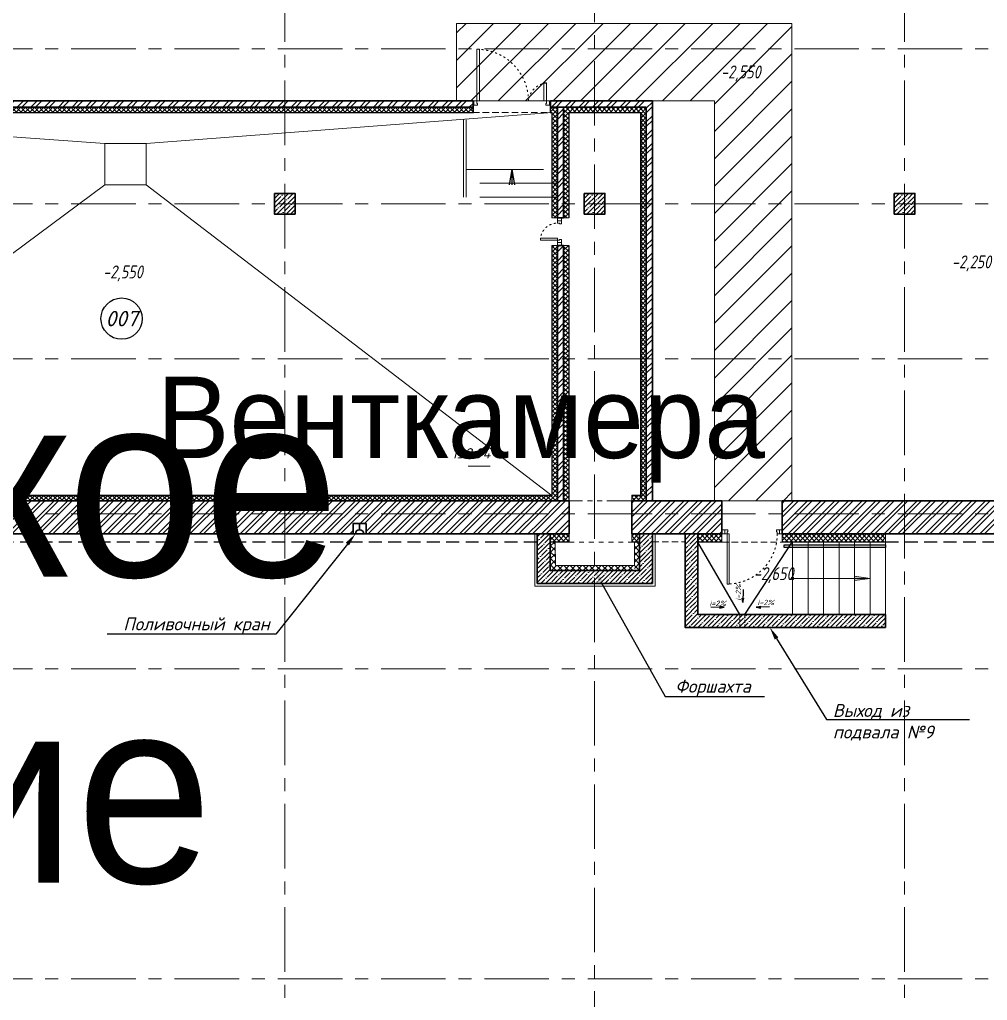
# Model space of a CAD drawing. Header units: millimetres. Extents: x -8417289 to 9420486, y -51311 to 166017.
# Drawn here: x -316303 to -297570, y 106183 to 125164 of the extents above; entities that cross this region are included whole.
import ezdxf
from ezdxf import colors
from ezdxf.entities.mleader import LeaderData, LeaderLine
from ezdxf.enums import TextEntityAlignment as Align
from ezdxf.math import Vec2, Vec3

# ---------------------------------------------------------------- set-up
doc = ezdxf.new("R2018")
doc.units = ezdxf.units.MM
for name, pattern in [('ACAD_ISO03W100', [30, 12, -18]), ('ADSK_Скрыто', [6, 3, -3]), ('ADSK_Штриховая_ш2 п1', [3, 2, -1]), ('CENTER', [2, 1.25, -0.25, 0.25, -0.25]), ('TRATTEGGIATA', [0.75, 0.5, -0.25]), ('Штрих', [6.35, 3.175, -3.175])]:
    doc.linetypes.add(name, pattern=pattern)
for name, color, linetype, lineweight in [('1 этаж тонкие линии!', 250, 'Continuous', 0), ('_АР ТЕКСТ', 250, 'Continuous', 25), ('_Скрыто_', 7, 'ADSK_Скрыто', 9), ('АР штриховка стен', 250, 'Continuous', 9), ('АР_Выноски АПР', 7, 'Continuous', 5), ('АР_Двери', 5, 'Continuous', 18), ('АР_Колонны', 5, 'Continuous', 30), ('АР_Колонны Штрих', 250, 'Continuous', 5), ('АР_Лестницы', 250, 'Continuous', 15), ('АР_Лестницы ограждение', 94, 'Continuous', 25), ('АР_Маркер экспликации', 239, 'Continuous', 13), ('АР_МосжилНии_Стены', 202, 'Continuous', 30), ('АР_Навесной фасад', 5, 'Continuous', 5), ('АР_Номер помещения', 1, 'Continuous', 25), ('АР_Оси', 193, 'Continuous', 9), ('АР_Отметки', 250, 'Continuous', 15), ('АР_Перегородки кирпич', 244, 'Continuous', 30), ('АР_Перегородки_кирпич_Штрих', 244, 'Continuous', 5), ('АР_Помещения_площадь', 19, 'Continuous', 9), ('АР_Размеры', 175, 'Continuous', 9), ('АР_Сущ Несущая стена', 202, 'Continuous', 30), ('АР_тонкая линия', 250, 'Continuous', 0), ('АР_Утеплитель', 250, 'Continuous', 9), ('АР_Штриховка кирпич', 250, 'Continuous', 9), ('АР_Штриховка монолит', 250, 'Continuous', 9), ('Подвал', 250, 'Continuous', 30), ('Штриховка', 7, 'Continuous', 5), ('Эвакуация', 7, 'Continuous', 9)]:
    doc.layers.add(name, color=color, linetype=linetype, lineweight=lineweight)
doc.layers.add('АР_Названия помещений', color=124, linetype='Continuous', lineweight=5, plot=False)
doc.layers.add('ТХ_ВК_трапы', color=5, linetype='Continuous')
doc.styles.add('ISOCPEUR', font='isocpeui.ttf', dxfattribs={"height": 250})
doc.styles.get("Standard").update_dxf_attribs({"font": 'arial.ttf'})
pattern_1 = [(45, (-1298551.72, 164426.86), (-132.58252, 132.58252), []), (45, (-1298463.33, 164426.86), (-132.58252, 132.58252), [])]
pattern_2 = [(45, (0, 0), (-44.194174, 44.194174), []), (135, (0, 0), (-44.194174, -44.194174), [])]
pattern_3 = [(45, (0, 0), (-88.38835, 88.38835), []), (45, (88.39, 0), (-88.38835, 88.38835), [156.25, -31.25, 0, -31.25])]
pattern_4 = [(45, (-2957.5, 0), (-44.194174, 44.194174), []), (135, (-2957.5, 0), (-44.194174, -44.194174), [])]
pattern_5 = [(315.065263, (0, 0), (61.801328, 61.942279), []), (45.065263, (0, 0), (-61.942279, 61.801328), [])]

# ---------------------------------------------------------------- blocks, each defined once
blk = doc.blocks.new('*U231')
at = {"color": 8}
for points in [[(-55, -80), (-55, 0), (-115, 0), (-115, -40), (-100, -40), (-100, -80), (-55, -80)], [(0, 0), (0, -80), (-55, -80), (-55, 0), (0, 0)], [(-1170, 0), (-1170, -80), (-1115, -80), (-1115, 0), (-1170, 0)], [(-1115, -80), (-1115, 0), (-1055, 0), (-1055, -40), (-1070, -40), (-1070, -80), (-1115, -80)]]:
    blk.add_lwpolyline(points, dxfattribs=at)
blk.add_lwpolyline([(-100, -80), (-100, -1050), (-140, -1050), (-140, -80)], close=True, dxfattribs=at)
at = {"color": 8, "linetype": 'ACAD_ISO03W100', "ltscale": 3}
blk.add_arc((-100, -80), 970, 180, 270, dxfattribs=at)
blk = doc.blocks.new('*U280')
at = {"color": 8}
for points in [[(0, 0), (0, -80), (55, -80), (55, 0), (0, 0)], [(55, -80), (55, 0), (115, 0), (115, -40), (100, -40), (100, -80), (55, -80)], [(475, -80), (475, 0), (415, 0), (415, -40), (430, -40), (430, -80), (475, -80)], [(530, 0), (530, -80), (475, -80), (475, 0), (530, 0)]]:
    blk.add_lwpolyline(points, dxfattribs=at)
blk.add_lwpolyline([(100, -80), (100, -410), (140, -410), (140, -80)], close=True, dxfattribs=at)
at = {"color": 8, "linetype": 'ACAD_ISO03W100', "ltscale": 3}
blk.add_arc((100, -80), 330, 270, 0, dxfattribs=at)
blk = doc.blocks.new('*U253')
at = {"layer": 'АР_Номер помещения', "color": 8}
blk.add_circle((-20183, -710), 400, dxfattribs=at)
at = {"layer": 'АР_Помещения_площадь', "color": 8}
blk.add_line((-13051, -3563), (-13474, -3563), dxfattribs=at)
at = {"color": 8, "style": 'ISOCPEUR', "flags": 1}
blk.add_attdef('КАТЕГОРИЯ', (-499, -2092), '', height=250, dxfattribs=at)
at = {"layer": 'АР_Номер помещения', "color": 8, "style": 'ISOCPEUR'}
blk.add_attdef('НОМЕР_ПОМЕЩЕНИЯ', text='', height=300, dxfattribs=at).set_placement((-20183, -710), align=Align.MIDDLE_CENTER)
at = {"layer": 'АР_Помещения_площадь', "color": 8, "lineweight": 30, "flags": 104}
blk.add_attdef('ИМЯ_ПОМЕЩЕНИЯ', text='', height=100, dxfattribs=at).set_placement((158, 1217), align=Align.MIDDLE_CENTER)
at = {"layer": 'АР_Помещения_площадь', "color": 8, "style": 'ISOCPEUR'}
blk.add_attdef('ПЛОЩАДЬ_ПОМЕЩЕНИЯ', text='', height=200, dxfattribs=at).set_placement((-13046, -3317), align=Align.MIDDLE_RIGHT)
blk = doc.blocks.new('*U254')
at = {"color": 8, "style": 'ISOCPEUR', "flags": 1}
blk.add_attdef('КАТЕГОРИЯ', (-499, -2092), '', height=250, dxfattribs=at)
at = {"layer": 'АР_Номер помещения', "color": 8, "style": 'ISOCPEUR'}
blk.add_attdef('НОМЕР_ПОМЕЩЕНИЯ', text='', height=300, dxfattribs=at).set_placement((-11974, -849), align=Align.MIDDLE_CENTER)
at = {"layer": 'АР_Помещения_площадь', "color": 8, "lineweight": 30, "flags": 104}
blk.add_attdef('ИМЯ_ПОМЕЩЕНИЯ', text='', height=100, dxfattribs=at).set_placement((158, 1217), align=Align.MIDDLE_CENTER)
at = {"layer": 'АР_Помещения_площадь', "color": 8, "style": 'ISOCPEUR'}
blk.add_attdef('ПЛОЩАДЬ_ПОМЕЩЕНИЯ', text='', height=200, dxfattribs=at).set_placement((-11648, -1851), align=Align.MIDDLE_RIGHT)
blk = doc.blocks.new('*U15')
h = blk.add_hatch(color=8)
h.dxf.hatch_style = 1
edge = h.paths.add_edge_path()
edge.add_arc((0, 0), 27.6, 359.64, 719.64)
h = blk.add_hatch(color=8)
h.dxf.hatch_style = 1
h.paths.add_polyline_path([(1200, -44), (1200, 44), (1500, 0)])
at = {"color": 8}
blk.add_line((1500, 0), (0, 0), dxfattribs=at)
blk.add_lwpolyline([(1200, 44), (1200, -44), (1500, 0), (1200, 44)], dxfattribs=at)
blk.add_circle((0, 0), 27.6, dxfattribs=at)
blk = doc.blocks.new('_DotSmall')
at = {"color": 8, "linetype": 'ByBlock', "const_width": 0.5}
blk.add_lwpolyline([(-0.0625, 0, 1), (0.0625, 0, 1)], format="xyb", close=True, dxfattribs=at)
blk = doc.blocks.new('Полуторная_на лестницу')
at = {"color": 8}
for points in [[(75, 80), (75, 1080), (125, 1080), (125, 80)], [(1375, 430), (1375, 80), (1425, 80), (1425, 430)]]:
    blk.add_lwpolyline(points, close=True, dxfattribs=at)
for points in [[(0, 0), (0, 80), (20, 80), (20, 0), (0, 0)], [(20, 80), (20, 0), (90, 0), (90, 30), (75, 30), (75, 80), (20, 80)], [(1480, 80), (1480, 0), (1410, 0), (1410, 30), (1425, 30), (1425, 80), (1480, 80)], [(1500, 0), (1500, 80), (1480, 80), (1480, 0), (1500, 0)]]:
    blk.add_lwpolyline(points, dxfattribs=at)
at = {"color": 8, "linetype": 'ACAD_ISO03W100', "ltscale": 3}
for centre, radius, start, end in [((75, 80), 1000, 0, 90), ((1465, 40), 392, 95.9075, 174.0925)]:
    blk.add_arc(centre, radius, start, end, dxfattribs=at)
blk = doc.blocks.new('A$C60eaf59b')
at = {"layer": 'ТХ_ВК_трапы', "color": 8, "ltscale": 100}
for p, q in [((11, 182), (7, -37)), ((7, -37), (-7, 37)), ((-7, 37), (7, -37)), ((7, -37), (24, 38))]:
    blk.add_line(p, q, dxfattribs=at)

msp = doc.modelspace()

# ---------------------------------------------------------------- hatches: boundary and pattern name
at = {"layer": '1 этаж тонкие линии!', "ltscale": 100}
h = msp.add_hatch(dxfattribs=at)
h.set_pattern_fill('ANSI37', color=8, scale=500, style=0)
h.set_pattern_definition([(45, (-15492.96, 107911.14), (-44.194174, 44.194174), []), (135, (-15492.96, 107911.14), (-44.194174, -44.194174), [])])
h.paths.add_polyline_path([(-306258.1, 121325.45), (-305992.07, 121325.45), (-305992.07, 123369.95), (-306025.85, 123369.95), (-306025.85, 123420.65), (-307526.16, 123420.65), (-307526.16, 123369.95), (-322752.42, 123369.95), (-322752.42, 115950.68), (-305992.07, 115950.68), (-305992.07, 120795.45), (-306258.1, 120795.45)])
edge = h.paths.add_edge_path()
edge.add_line((-305892.59, 120895.45), (-305892.59, 120795.45))
edge.add_line((-305892.59, 120795.45), (-306258.1, 120795.45))
edge.add_line((-306258.1, 120795.45), (-306258.1, 121325.45))
edge.add_line((-306258.1, 121325.45), (-305892.59, 121325.45))
edge.add_line((-305892.59, 121325.45), (-305892.59, 121225.45))
edge.add_arc((-305892.59, 120895.45), 330, 90, 173.037937)
edge.add_line((-306220.15, 120935.45), (-306222.59, 120935.45))
edge.add_line((-306222.59, 120935.45), (-306222.59, 120895.45))
edge.add_line((-306222.59, 120895.45), (-305892.59, 120895.45))
edge = h.paths.add_edge_path()
edge.add_line((-305892.59, 120935.45), (-305892.59, 120895.45))
edge.add_line((-305892.59, 120895.45), (-306222.59, 120895.45))
edge.add_arc((-305892.59, 120895.45), 330, 89.910623, 180, ccw=False)
edge.add_line((-305892.07, 121225.45), (-305892.07, 123469.95))
edge.add_line((-305892.07, 123469.95), (-306025.85, 123469.95))
edge.add_line((-306025.85, 123469.95), (-306025.85, 123420.65))
edge.add_line((-306025.85, 123420.65), (-307526.16, 123420.65))
edge.add_line((-307526.16, 123420.65), (-307526.16, 123469.95))
edge.add_line((-307526.16, 123469.95), (-322852.42, 123469.95))
edge.add_line((-322852.42, 123469.95), (-322852.42, 115850.68))
edge.add_line((-322852.42, 115850.68), (-305892.07, 115850.68))
edge.add_line((-305892.07, 115850.68), (-305892.07, 120935.45))
edge.add_line((-305892.07, 120935.45), (-305892.59, 120935.45))
edge = h.paths.add_edge_path()
edge.add_arc((-305892.59, 120895.45), 330, 173.037937, 180)
edge.add_line((-306222.59, 120895.45), (-306222.59, 120935.45))
edge.add_line((-306222.59, 120935.45), (-306220.15, 120935.45))
h = msp.add_hatch(dxfattribs=at)
h.set_pattern_fill('ANSI37', color=8, scale=500, style=0)
h.set_pattern_definition(pattern_2)
h.paths.add_polyline_path([(-304454.57, 115950.68), (-304454.57, 115850.68), (-304173.37, 115850.68), (-304172.73, 123470.08), (-305772.07, 123469.95), (-305772.51, 121325.43), (-305672.65, 121325.45), (-305672.21, 123369.97), (-304272.17, 123370.07), (-304273.34, 115950.68)])
h.paths.add_polyline_path([(-305673.37, 115850.68), (-305673.37, 115950.68), (-305673.4, 115950.68), (-305672.73, 120795.43), (-305772.45, 120795.45), (-305773.37, 115850.68)])
at = {"layer": 'АР_Колонны Штрих', "ltscale": 100}
h = msp.add_hatch(dxfattribs=at)
h.set_pattern_fill('ANSI35', color=8, scale=500)
h.set_pattern_definition([(45, (-1268424.17, 161672.16), (-88.388348, 88.388348), []), (45, (-1268335.78, 161672.16), (-88.388348, 88.388348), [156.25, -31.25, 0, -31.25])])
h.paths.add_polyline_path([(-310972.07, 121800.68), (-311372.07, 121800.68), (-311372.07, 121400.68), (-310972.07, 121400.68)])
h = msp.add_hatch(dxfattribs=at)
h.set_pattern_fill('ANSI35', color=8, scale=500)
h.set_pattern_definition([(45, (-1262424.17, 161672.16), (-88.388348, 88.388348), []), (45, (-1262335.78, 161672.16), (-88.388348, 88.388348), [156.25, -31.25, 0, -31.25])])
h.paths.add_polyline_path([(-304972.07, 121800.68), (-305372.07, 121800.68), (-305372.07, 121400.68), (-304972.07, 121400.68)])
h = msp.add_hatch(dxfattribs=at)
h.set_pattern_fill('ANSI35', color=8, scale=500)
h.set_pattern_definition([(45, (-1256424.17, 161672.16), (-88.388348, 88.388348), []), (45, (-1256335.78, 161672.16), (-88.388348, 88.388348), [156.25, -31.25, 0, -31.25])])
h.paths.add_polyline_path([(-298972.07, 121800.68), (-299372.07, 121800.68), (-299372.07, 121400.68), (-298972.07, 121400.68)])
at = {"layer": 'АР_Перегородки_кирпич_Штрих', "ltscale": 100}
h = msp.add_hatch(dxfattribs=at)
h.set_pattern_fill('ANSI32', color=8, scale=500)
h.set_pattern_definition([(45, (-15289.27, 0), (-132.58252, 132.58252), []), (45, (-15200.88, 0), (-132.58252, 132.58252), [])])
h.paths.add_polyline_path([(-304052.07, 123589.95), (-305172.07, 123589.95), (-305172.07, 123469.95), (-304172.07, 123469.95), (-304172.58, 121600.68), (-304052.58, 121600.68)])
h.paths.add_polyline_path([(-304052.58, 121600.68), (-304172.58, 121600.68), (-304173.37, 118670.18), (-304172.07, 115850.68), (-304054.07, 115850.68), (-304053.36, 118550.18)])
h.paths.add_polyline_path([(-306026.16, 123589.95), (-306026.16, 123469.95), (-305892.07, 123469.95), (-305892.59, 121325.45), (-305772.59, 121325.45), (-305772.07, 123469.95), (-305172.07, 123469.95), (-305172.07, 123589.95)])
h.paths.add_polyline_path([(-322852.42, 115996.34), (-322851.12, 123469.92), (-307526.16, 123469.95), (-307526.16, 123589.95), (-322971.12, 123589.95), (-322972.42, 115996.34)])
h.paths.add_polyline_path([(-322972.32, 116422.35), (-322932.42, 116422.35), (-322932.42, 116462.35), (-322972.32, 116462.35)], flags=16)
h.paths.add_polyline_path([(-322852.42, 115992.27), (-322972.34, 115992.27), (-322972.42, 115850.68), (-322852.42, 115850.68)])
h = msp.add_hatch(dxfattribs=at)
h.set_pattern_fill('ANSI32', color=8, scale=500)
h.set_pattern_definition([(45, (0, 0), (-132.58252, 132.58252), []), (45, (88.39, 0), (-132.58252, 132.58252), [])])
h.paths.add_polyline_path([(-305772.94, 118600.68), (-305892.86, 118600.68), (-305892.86, 115850.68), (-305773.37, 115850.68)])
h.paths.add_polyline_path([(-305772.66, 120325.45), (-305772.86, 120325.45), (-305772.86, 118600.68), (-305773.03, 118600.68), (-305772.68, 120325.43), (-305772.59, 120325.45), (-305772.66, 120325.45), (-305772.94, 118600.68), (-305772.86, 118600.68), (-305772.72, 120795.45), (-305892.72, 120795.45), (-305892.86, 118600.68), (-305772.94, 118600.68)])
at = {"layer": 'АР_тонкая линия', "ltscale": 500}
h = msp.add_hatch(dxfattribs=at)
h.set_pattern_fill('ANSI31', color=8, scale=3000, angle=180, style=0)
h.set_pattern_definition([(225, (0, 0), (265.16504, -265.16504), [])])
h.paths.add_polyline_path([(-302854.08, 123589.95), (-302854.08, 115850.68), (-301353.89, 115850.68), (-301353.89, 125090.19), (-307843.62, 125090.19), (-307843.62, 123589.95)])
at = {"layer": 'АР_Утеплитель', "ltscale": 100}
h = msp.add_hatch(dxfattribs=at)
h.set_pattern_fill('ANSI37', color=8, scale=700, angle=270.065263)
h.set_pattern_definition(pattern_5)
h.paths.add_polyline_path([(-305932.07, 114499.51), (-305933.07, 115060.69), (-306033.38, 115060.68), (-306032.36, 114498.74)])
h = msp.add_hatch(dxfattribs=at)
h.set_pattern_fill('ANSI37', color=8, scale=700, angle=270.065263)
h.set_pattern_definition([(315.065263, (-618842.734, 201391.98), (61.801328, 61.942279), []), (45.065263, (-618842.734, 201391.98), (-61.942279, 61.801328), [])])
h.paths.add_polyline_path([(-304301.9, 114501.91), (-304302.86, 115050.74), (-304402.78, 115050.63), (-304401.8, 114501.04)])
h = msp.add_hatch(dxfattribs=at)
h.set_pattern_fill('ANSI37', color=8, scale=700, angle=270.065263)
h.set_pattern_definition(pattern_5)
h.paths.add_polyline_path([(-304401.89, 114501.76), (-304401.98, 114601.25), (-305934.48, 114599), (-305934.36, 114498.75)])
at = {"layer": 'АР_Штриховка кирпич', "ltscale": 100}
h = msp.add_hatch(dxfattribs=at)
h.set_pattern_fill('ANSI32', color=8, scale=500)
h.set_pattern_definition(pattern_1)
h.paths.add_polyline_path([(-309596.91, 115410.24), (-309596.91, 115210.68), (-306241.92, 115210.68), (-306241.92, 115850.68), (-322120.01, 115850.68), (-322120.01, 115210.68), (-309847.23, 115210.68), (-309847.23, 115410.24)])
h = msp.add_hatch(dxfattribs=at)
h.set_pattern_fill('ANSI32', color=8, scale=500)
h.set_pattern_definition(pattern_1)
h.paths.add_polyline_path([(-305664.57, 115210.68), (-305664.57, 115850.68), (-306267.07, 115850.68), (-306267.07, 115210.68)])
h.paths.add_polyline_path([(-304454.57, 115850.68), (-304454.57, 115210.68), (-302707.07, 115210.68), (-302707.07, 115850.68)])
h = msp.add_hatch(dxfattribs=at)
h.set_pattern_fill('ANSI32', color=8, scale=500)
h.set_pattern_definition(pattern_1)
h.paths.add_polyline_path([(-294259.45, 115850.68), (-301542.07, 115850.68), (-301542.07, 115210.68), (-294259.45, 115210.68)])
at = {"layer": 'АР_Штриховка монолит', "ltscale": 100}
h = msp.add_hatch(dxfattribs=at)
h.set_pattern_fill('ANSI35', color=8, scale=500)
h.set_pattern_definition(pattern_3)
h.paths.add_polyline_path([(-304302.07, 114502.28), (-306032.07, 114502.28), (-306032.07, 115210.68), (-306282.07, 115210.68), (-306282.07, 114252.28), (-304052.07, 114252.28), (-304052.07, 115210.68), (-304302.07, 115210.68)])
h = msp.add_hatch(dxfattribs=at)
h.set_pattern_fill('ANSI35', color=8, scale=500)
h.set_pattern_definition(pattern_3)
h.paths.add_polyline_path([(-303171.32, 113650.68), (-303171.32, 115210.68), (-303421.32, 115210.68), (-303421.32, 113400.68), (-299541.32, 113400.68), (-299541.32, 113650.68)])
at = {"layer": 'Штриховка'}
h = msp.add_hatch(dxfattribs=at)
h.set_pattern_fill('ANSI37', color=8, scale=500)
h.set_pattern_definition(pattern_4)
h.paths.add_polyline_path([(-305664.57, 115210.68), (-305928.82, 115210.68), (-306032.07, 115210.68), (-306032.07, 115060.68), (-305664.57, 115060.68)])
h = msp.add_hatch(dxfattribs=at)
h.set_pattern_fill('ANSI37', color=8, scale=500)
h.set_pattern_definition(pattern_4)
h.paths.add_polyline_path([(-304454.57, 115210.68), (-304190.32, 115210.68), (-304302.07, 115210.68), (-304302.07, 115060.68), (-304454.57, 115060.68)])
h = msp.add_hatch(dxfattribs=at)
h.set_pattern_fill('ANSI37', color=8, scale=500)
h.set_pattern_definition(pattern_2)
h.paths.add_polyline_path([(-302707.07, 115210.68), (-302971.32, 115210.68), (-303171.32, 115210.68), (-303171.32, 115060.68), (-302707.07, 115060.68)])
h = msp.add_hatch(dxfattribs=at)
h.set_pattern_fill('ANSI37', color=8, scale=500)
h.set_pattern_definition([(45, (1629.247, -1e-11), (-44.194174, 44.194174), []), (135, (1629.247, -1e-11), (-44.194174, -44.194174), [])])
h.paths.add_polyline_path([(-299541.32, 115210.68), (-301342.07, 115210.68), (-301542.07, 115210.68), (-301542.07, 115060.68), (-301201.48, 115060.68), (-299541.32, 115060.68)])

# ---------------------------------------------------------------- linework, layer by layer
at = {"color": 8, "linetype": 'TRATTEGGIATA', "ltscale": 500}
for p, q in [((-322292.92, 115060.68), (-306282.07, 115060.68)), ((-299541.32, 115060.68), (-292762.07, 115060.68))]:
    msp.add_line(p, q, dxfattribs=at)
at = {"layer": '_Скрыто_', "color": 8, "ltscale": 500}
for p, q in [((-307709.31, 121726.94, 1.96), (-307709.31, 123469.08, 1.96)), ((-307659.31, 121726.94, 1.96), (-307659.31, 123469.08, 1.96)), ((-307659.31, 122265.91, 1.96), (-305892.36, 122265.91, 1.96)), ((-305892.42, 121997.55, 1.96), (-307659.31, 121997.55, 1.96)), ((-305892.49, 121726.94, 1.96), (-307709.31, 121726.94, 1.96))]:
    msp.add_line(p, q, dxfattribs=at)
at = {"layer": '_Скрыто_', "color": 8, "lineweight": 13, "ltscale": 500}
for points in [[(-340922.07, 130350.68), (-332422.07, 130350.68), (-332422.07, 127350.68), (-322922.07, 127350.68), (-322922.07, 130860.68), (-315922.07, 130860.68), (-315922.07, 127350.68), (-289912.07, 127350.68), (-289912.07, 118850.68), (-293422.07, 118850.58), (-293422.07, 115850.68), (-322954.75, 115850.68), (-322963.14, 114638.96), (-323106, 113589.09), (-323374.22, 112749.76), (-323701.88, 111724.45), (-324535.63, 110401.58), (-325563.96, 109149.26), (-326742.87, 108130.84), (-328325.99, 107085.47), (-330860.89, 106449.32), (-331912.19, 106369.37), (-332422.19, 106369.37), (-332422.19, 98935.68)], [(-332422.19, 98935.68), (-332422.19, 106374), (-332422.19, 106600.68), (-331912.19, 106600.68), (-331912.19, 106369.37), (-329312.31, 106765.13), (-326347.91, 108434.53), (-324612.98, 110290.35), (-323383.12, 112600.68), (-322937.07, 115034.49), (-322937.07, 115850.68), (-293422.07, 115850.68)]]:
    msp.add_lwpolyline(points, dxfattribs=at)
at = {"layer": '_Скрыто_', "color": 8, "lineweight": 25, "ltscale": 100, "elevation": 1.96}
for points in [[(-306775.83, 122265.91), (-306826.11, 121965.46)], [(-306775.83, 122265.91), (-306725.56, 121965.46)], [(-306775.83, 122265.91), (-306775.83, 121726.94)]]:
    msp.add_lwpolyline(points, dxfattribs=at)
at = {"layer": 'АР штриховка стен', "color": 8, "ltscale": 100}
msp.add_line((-307843.62, 123589.95), (-307843.62, 123589.95), dxfattribs=at)
at = {"layer": 'АР_Колонны', "color": 8, "ltscale": 100}
for points in [[(-311372.07, 121800.68), (-310972.07, 121800.68), (-310972.07, 121400.68), (-311372.07, 121400.68)], [(-305372.07, 121800.68), (-304972.07, 121800.68), (-304972.07, 121400.68), (-305372.07, 121400.68)], [(-299372.07, 121800.68), (-298972.07, 121800.68), (-298972.07, 121400.68), (-299372.07, 121400.68)]]:
    msp.add_lwpolyline(points, close=True, dxfattribs=at)
at = {"layer": 'АР_Лестницы', "color": 8, "ltscale": 100}
for p, q in [((-301341.32, 113650.68), (-301341.32, 115050.68)), ((-301041.32, 113650.68), (-301041.32, 115050.68)), ((-300741.32, 113650.68), (-300741.32, 115050.68)), ((-300441.32, 113650.68), (-300441.32, 115050.68)), ((-300141.32, 113650.68), (-300141.32, 115050.68)), ((-299841.32, 113650.68), (-299841.32, 115050.68)), ((-299541.32, 113650.68), (-299541.32, 115210.68))]:
    msp.add_line(p, q, dxfattribs=at)
at = {"layer": 'АР_Лестницы ограждение', "color": 8, "ltscale": 100}
msp.add_lwpolyline([(-301501.32, 115000.68), (-299541.32, 115000.68), (-299541.32, 114950.68), (-301501.32, 114950.68)], close=True, dxfattribs=at)
at = {"layer": 'АР_МосжилНии_Стены', "color": 8, "ltscale": 100}
for p, q in [((-322174.68, 115850.68), (-306208.4, 115850.68)), ((-306267.07, 115850.68), (-305664.57, 115850.68)), ((-304454.57, 115850.68), (-302707.07, 115850.68)), ((-302707.07, 115210.68), (-302707.07, 115850.68)), ((-301542.07, 115850.68), (-294050.12, 115850.68)), ((-301542.07, 115210.68), (-301542.07, 115850.68)), ((-322239.68, 115210.68), (-305787.19, 115210.68)), ((-305975.86, 115210.68), (-305664.57, 115210.68)), ((-304454.57, 115210.68), (-302707.07, 115210.68)), ((-301542.07, 115210.68), (-293985.12, 115210.68)), ((-299541.32, 113650.68), (-299541.32, 113400.68))]:
    msp.add_line(p, q, dxfattribs=at)
msp.add_lwpolyline([(-309847.23, 115210.68), (-309596.91, 115210.68), (-309596.91, 115410.24), (-309847.23, 115410.24)], close=True, dxfattribs=at)
for points in [[(-306282.07, 115210.68), (-306282.07, 114252.28), (-304052.07, 114252.28), (-304052.07, 115210.68)], [(-306032.07, 115210.68), (-306032.07, 114502.28), (-304302.07, 114502.28), (-304302.07, 115210.68)], [(-299541.76, 113400.68), (-303421.32, 113400.68), (-303421.32, 115210.68)], [(-299541.32, 113650.68), (-303171.32, 113650.68), (-303171.32, 115210.68)]]:
    msp.add_lwpolyline(points, dxfattribs=at)
at = {"layer": 'АР_Навесной фасад', "color": 8, "ltscale": 100}
for p, q in [((-305664.57, 115060.68), (-306032.07, 115060.68)), ((-305664.57, 115050.68), (-306032.07, 115050.68)), ((-305664.57, 115210.68), (-305664.57, 115050.68)), ((-304454.57, 115210.68), (-304454.57, 115050.68)), ((-304454.57, 115060.68), (-304302.07, 115060.68)), ((-304454.57, 115050.68), (-304302.07, 115050.68)), ((-302707.07, 115060.68), (-303171.32, 115060.68)), ((-302707.07, 115050.68), (-303171.32, 115050.68)), ((-302707.07, 115210.68), (-302707.07, 115050.68)), ((-301542.07, 115210.68), (-301542.07, 115050.68)), ((-299541.32, 115060.68), (-301542.07, 115060.68)), ((-299541.32, 115050.68), (-301542.07, 115050.68))]:
    msp.add_line(p, q, dxfattribs=at)
msp.add_lwpolyline([(-304403.05, 115050.68), (-304401.99, 114601.41), (-305932.16, 114599.1), (-305933.06, 115050.68)], dxfattribs=at)
at = {"layer": 'АР_Оси', "color": 8, "linetype": 'CENTER', "ltscale": 1000}
for p, q in [((-305172.07, 134363.15), (-305172.07, 78630.8)), ((-311172.07, 133984.95), (-311172.07, 78252.6)), ((-299172.07, 133984.95), (-299172.07, 78252.6)), ((-359305.77, 124600.68), (-276127.36, 124600.68)), ((-359305.77, 121600.68), (-276127.36, 121600.68)), ((-359305.77, 118600.68), (-276127.36, 118600.68)), ((-359305.77, 115600.68), (-276127.36, 115600.68)), ((-359305.77, 112600.68), (-276127.36, 112600.68)), ((-359305.77, 106600.68), (-276127.36, 106600.68))]:
    msp.add_line(p, q, dxfattribs=at)
at = {"layer": 'АР_Перегородки кирпич', "color": 8, "linetype": 'Continuous', "ltscale": 100}
for p, q in [((-322971.12, 123589.95, 1.96), (-307526.16, 123589.95, 1.96)), ((-307526.16, 123469.95, 1.96), (-307526.16, 123589.95, 1.96)), ((-306026.16, 123589.95, 1.96), (-304052.07, 123589.95, 1.96)), ((-306026.16, 123469.95, 1.96), (-306026.16, 123589.95, 1.96)), ((-304052.07, 123589.95, 1.96), (-304054.07, 115850.68, 1.96)), ((-322851.12, 123469.95, 1.96), (-307526.16, 123469.95, 1.96)), ((-305892.59, 121325.45, 1.96), (-305892.07, 123469.95, 1.96)), ((-305772.59, 121325.45, 1.96), (-305772.07, 123469.95, 1.96)), ((-304172.07, 123469.95, 1.96), (-304172.07, 115850.68)), ((-305772.59, 121325.45, 1.96), (-305892.59, 121325.45, 1.96)), ((-305892.86, 115850.68), (-305892.86, 120795.45, 1.96)), ((-305772.59, 120795.45, 1.96), (-305892.86, 120795.45, 1.96)), ((-305772.86, 115850.68), (-305772.86, 120795.45, 1.96))]:
    msp.add_line(p, q, dxfattribs=at)
at = {"layer": 'АР_Перегородки кирпич', "color": 8, "linetype": 'Continuous', "ltscale": 100, "elevation": 1.96}
msp.add_lwpolyline([(-306026.16, 123469.95), (-304172.07, 123469.95)], dxfattribs=at)
at = {"layer": 'АР_Сущ Несущая стена', "color": 8, "ltscale": 100}
for points in [[(-305664.57, 115850.68), (-305664.57, 115210.68)], [(-304454.57, 115210.68), (-304454.57, 115850.68)]]:
    msp.add_lwpolyline(points, dxfattribs=at)
at = {"layer": 'АР_Сущ Несущая стена', "color": 8, "linetype": 'Штрих', "lineweight": 9, "ltscale": 30}
msp.add_lwpolyline([(-305664.57, 115050.68), (-304454.57, 115050.68), (-304454.57, 115850.68), (-305664.57, 115850.68)], close=True, dxfattribs=at)
at = {"layer": 'АР_тонкая линия', "color": 8, "ltscale": 500}
for p, q in [((-305992.07, 121325.45, 0.58), (-305892.59, 121325.49, 1.96)), ((-305992.34, 120795.42, 0.58), (-305892.86, 120795.45, 1.96))]:
    msp.add_line(p, q, dxfattribs=at)
msp.add_lwpolyline([(-307843.62, 123589.95), (-307843.62, 125090.19), (-301353.89, 125090.19), (-301353.89, 115850.68), (-302854.08, 115850.68), (-302854.08, 123589.95), (-307843.62, 123589.95)], dxfattribs=at)
at = {"layer": 'АР_тонкая линия', "color": 8, "ltscale": 500, "elevation": 0.58}
for points in [[(-307527.96, 123469.95), (-307527.96, 123369.95), (-322752.42, 123369.95), (-322752.42, 115950.68), (-305992.07, 115950.68), (-305992.07, 120795.45)], [(-307517.96, 123469.95), (-307517.96, 123359.95), (-322742.42, 123359.95), (-322742.42, 115960.68), (-306002.07, 115960.68), (-306002.07, 120795.45)], [(-306002.07, 121325.45), (-306002.07, 123359.95), (-306035.85, 123359.95), (-306035.85, 123469.95)], [(-305992.07, 121325.45), (-305992.07, 123369.95), (-306025.85, 123369.95), (-306025.85, 123469.95)]]:
    msp.add_lwpolyline(points, dxfattribs=at)
at = {"layer": 'АР_тонкая линия', "color": 8, "linetype": 'ADSK_Штриховая_ш2 п1', "ltscale": 30}
msp.add_lwpolyline([(-302262.65, 113650.68), (-302362.66, 113650.68), (-302362.66, 113400.68), (-302262.66, 113400.68)], close=True, dxfattribs=at)
at = {"layer": 'АР_Утеплитель', "color": 8, "ltscale": 100}
for p, q in [((-306002.07, 121325.49, 0.58), (-305672.58, 121325.43, 1.96)), ((-306002.07, 120795.45, 0.58), (-305672.38, 120795.43, 1.96)), ((-305664.57, 115850.68), (-305663.37, 115960.68, 1.96)), ((-304454.57, 115850.68), (-304454.57, 115960.68, 1.96))]:
    msp.add_line(p, q, dxfattribs=at)
at = {"layer": 'АР_Утеплитель', "color": 8, "ltscale": 100, "elevation": 1.96}
for points in [[(-305772.59, 121325.45), (-305772.07, 123469.95), (-304172.07, 123469.95), (-304173.37, 115850.68), (-304454.57, 115850.68)], [(-305672.58, 121325.43), (-305672.07, 123369.95), (-304272.07, 123369.95), (-304273.37, 115950.68), (-304454.57, 115950.68)], [(-305662.58, 121325.42), (-305662.07, 123359.95), (-304282.07, 123359.95), (-304283.37, 115960.68), (-304454.57, 115960.68)], [(-305772.5, 121325.45), (-305772.46, 121601.96)], [(-305664.57, 115850.68), (-305773.37, 115850.68), (-305772.58, 120795.45)], [(-305673.37, 115850.68), (-305672.38, 120795.43)], [(-305663.37, 115960.68), (-305662.38, 120795.42)]]:
    msp.add_lwpolyline(points, dxfattribs=at)
at = {"layer": 'АР_Утеплитель', "color": 8, "ltscale": 0.25}
msp.add_lwpolyline([(-306332.07, 115210.68), (-306332.07, 114202.28), (-304002.07, 114202.28), (-304002.07, 115210.68)], dxfattribs=at)
at = {"layer": 'Подвал', "color": 8, "linetype": 'TRATTEGGIATA', "lineweight": 13, "ltscale": 250}
for p, q in [((-307526.16, 123589.95), (-306046.16, 123589.95, 1.96)), ((-307527.96, 123369.95, 0.58), (-306025.85, 123369.95, 0.58)), ((-302707.07, 115850.68), (-301542.07, 115850.68)), ((-304052.07, 115060.68), (-303421.32, 115060.68)), ((-302707.07, 115050.68), (-301542.07, 115050.68))]:
    msp.add_line(p, q, dxfattribs=at)
at = {"layer": 'Подвал', "color": 8, "lineweight": 13, "ltscale": 500}
for p, q in [((-304052.07, 123589.95), (-302854.08, 123589.95)), ((-322732.42, 123349.95, 0.58), (-314653.23, 122768.69)), ((-313851.71, 122768.69), (-305992.07, 123369.95, 0.58)), ((-322752.42, 115950.68, 0.58), (-314653.23, 121966.96)), ((-313851.71, 121966.96), (-305992.07, 115950.68, 0.58))]:
    msp.add_line(p, q, dxfattribs=at)
at = {"layer": 'Подвал', "color": 8, "ltscale": 100}
msp.add_line((-309722.07, 115291.41), (-309722.07, 115410.24), dxfattribs=at)
at = {"layer": 'Подвал', "color": 8, "lineweight": 13, "ltscale": 500}
msp.add_lwpolyline([(-314653.23, 121966.96), (-313851.71, 121966.96), (-313851.71, 122768.69), (-314653.23, 122768.69)], close=True, dxfattribs=at)
at = {"layer": 'Подвал', "color": 8, "ltscale": 100}
msp.add_arc((-309722.07, 115210.68), 80.73, 0, 180, dxfattribs=at)
at = {"layer": 'Эвакуация', "color": 8, "lineweight": 13, "ltscale": 500}
msp.add_line((-302854.08, 123589.95), (-302854.08, 115850.68), dxfattribs=at)
msp.add_lwpolyline([(-307843.62, 123589.95), (-307843.62, 125090.19), (-301353.89, 125090.19), (-301353.89, 115850.68)], dxfattribs=at)

# ---------------------------------------------------------------- block references
at = {"layer": 'АР_Двери', "color": 8}
msp.add_blockref('Полуторная_на лестницу', (-307528.84, 123509.95, 1.96), dxfattribs=at)
at = {"layer": 'АР_Двери', "color": 8, "xscale": -1, "rotation": 270}
msp.add_blockref('*U280', (-305812.59, 120795.45, 1.96), dxfattribs=at)
at = {"layer": 'АР_Двери', "color": 8, "xscale": -1}
msp.add_blockref('*U231', (-302707.07, 115290.68), dxfattribs=at)
at = {"layer": 'АР_Лестницы', "color": 8, "ltscale": 100}
msp.add_blockref('*U15', (-301341.32, 114350.68), dxfattribs=at)
at = {"layer": 'АР_Маркер экспликации', "color": 8}
ref = msp.add_blockref('*U253', (-294145.22, 120087.52, 1.96), dxfattribs=at)
ref.add_attrib('НОМЕР_ПОМЕЩЕНИЯ', '007', dxfattribs={"layer": 'АР_Номер помещения', "color": 8, "height": 300, "style": 'ISOCPEUR'}).set_placement((-314327.88, 119377.76, 1.96), align=Align.MIDDLE_CENTER)
lines = msp.add_mtext('Венткамера', dxfattribs={"layer": 'АР_Названия помещений', "color": 8, "insert": (-313646.34, 118255.8, 1.96), "char_height": 1576.782, "width": 926.94, "attachment_point": 1})
ref.add_attrib('ИМЯ_ПОМЕЩЕНИЯ', '', (-313646.34, 118255.8, 1.96), dxfattribs={"flags": 104}).embed_mtext(lines)
ref.add_attrib('ПЛОЩАДЬ_ПОМЕЩЕНИЯ', '138.94', dxfattribs={"layer": 'АР_Помещения_площадь', "color": 8, "height": 200, "style": 'ISOCPEUR'}).set_placement((-307191.58, 116770.67, 1.96), align=Align.MIDDLE_RIGHT)
ref = msp.add_blockref('*U254', (-322053.15, 118218.25), dxfattribs=at)
lines = msp.add_mtext('Техническое помещение для прокладки инженерных коммуникаций', dxfattribs={"layer": 'АР_Названия помещений', "color": 8, "insert": (-338172.07, 117939), "char_height": 3554.348, "width": 926.94, "attachment_point": 1})
ref.add_attrib('ИМЯ_ПОМЕЩЕНИЯ', '', (-338172.07, 117939), dxfattribs={"flags": 104}).embed_mtext(lines)
at = {"layer": 'АР_Размеры', "color": 8, "lineweight": 13, "ltscale": 500, "xscale": 1.152508263170328, "yscale": 1.152508263170328, "zscale": 1.152508263170328, "rotation": 90}
msp.add_blockref('A$C60eaf59b', (-302710, 113784, -0.38), dxfattribs=at)

# ---------------------------------------------------------------- leaders
at = {"layer": '_АР ТЕКСТ', "color": 8}
ml = msp.add_multileader_mtext('Standard', dxfattribs=at)
ml.set_content('{\\W0.8;-2,550}', color=8, style='ISOCPEUR')
ml.set_leader_properties(color=8, linetype='Continuous', lineweight=-1)
ml.set_arrow_properties(name='DOTSMALL')
ml.build(insert=Vec2(0, 0))
ml.multileader.update_dxf_attribs({"has_text_frame": 1, "text_left_attachment_type": 4, "text_right_attachment_type": 4, "dogleg_length": 100, "arrow_head_size": 180})
ctx = ml.context
ctx.base_point, ctx.char_height, ctx.arrow_head_size, ctx.landing_gap_size, ctx.plane_origin = Vec3(-302775.82, 123943.26, -1.96), 250, 180, 50, Vec3(-302295.49, 121699.25, -1.96)
ctx.left_attachment, ctx.right_attachment = 4, 4
notes = []
notes.append((ctx, [(0, (0, 0, 0), (0, 0), (1, 0), 1, [])]))
ctx.mtext.insert, ctx.mtext.width, ctx.mtext.defined_height, ctx.mtext.line_spacing_style, ctx.mtext.flow_direction = Vec3(-302725.82, 124276.6, -1.96), 801.0864, 330.71, 2, 5
ml = msp.add_multileader_mtext('Standard', dxfattribs=at)
ml.set_content('{\\W0.8;-2,550}', color=8, style='ISOCPEUR')
ml.set_leader_properties(color=8, linetype='Continuous', lineweight=-1)
ml.set_arrow_properties(name='DOTSMALL')
ml.build(insert=Vec2(0, 0))
ml.multileader.update_dxf_attribs({"has_text_frame": 1, "text_left_attachment_type": 4, "text_right_attachment_type": 4, "dogleg_length": 100, "arrow_head_size": 180})
ctx = ml.context
ctx.base_point, ctx.char_height, ctx.arrow_head_size, ctx.landing_gap_size, ctx.plane_origin = Vec3(-314736.01, 120073.28, -1.96), 250, 180, 50, Vec3(-314255.68, 117829.26, -1.96)
ctx.left_attachment, ctx.right_attachment = 4, 4
notes.append((ctx, [(0, (0, 0, 0), (0, 0), (1, 0), 1, [])]))
ctx.mtext.insert, ctx.mtext.width, ctx.mtext.defined_height, ctx.mtext.line_spacing_style, ctx.mtext.flow_direction = Vec3(-314686.01, 120406.61, -1.96), 801.0864, 330.71, 2, 5
at = {"layer": 'АР_Выноски АПР', "color": 8}
ml = msp.add_multileader_mtext('Standard', dxfattribs=at)
ml.set_content('\\A1;Поливочный кран', color=8, style='ISOCPEUR')
ml.set_leader_properties(color=8)
ml.build(insert=Vec2(0, 0))
ml.multileader.update_dxf_attribs({"text_left_attachment_type": 6, "text_right_attachment_type": 6, "dogleg_length": 100, "arrow_head_size": 250})
ctx = ml.context
ctx.base_point, ctx.char_height, ctx.arrow_head_size, ctx.landing_gap_size, ctx.plane_origin = Vec3(-314321.39, 113269.5), 250, 250, 25, Vec3(-331729.64, 115461.91)
ctx.left_attachment, ctx.right_attachment = 6, 6
notes.append((ctx, [(0, (1, 1, 0), (-311343.5, 113269.5), (-1, 0), 170.5, [(1, [(-309802.8, 115210.68)], 0, [])])]))
ctx.mtext.insert, ctx.mtext.width, ctx.mtext.flow_direction = Vec3(-314296.39, 113594.5), 6210.4874, 5
ml = msp.add_multileader_mtext('Standard', dxfattribs=at)
ml.set_content('\\A1;Форшахта', color=8, style='ISOCPEUR')
ml.set_leader_properties(color=8)
ml.build(insert=Vec2(0, 0))
ml.multileader.update_dxf_attribs({"text_left_attachment_type": 6, "text_right_attachment_type": 6, "dogleg_length": 100, "arrow_head_size": 250})
ctx = ml.context
ctx.base_point, ctx.char_height, ctx.arrow_head_size, ctx.landing_gap_size, ctx.plane_origin = Vec3(-303637.74, 112063.35), 250, 250, 25, Vec3(-327098.91, 114753.51)
ctx.left_attachment, ctx.right_attachment = 6, 6
notes.append((ctx, [(1, (1, 1, 0), (-303808.24, 112063.35), (1, 0), 170.5, [(1, [(-305172.07, 114502.28)], 0, [])])]))
ctx.mtext.insert, ctx.mtext.width, ctx.mtext.flow_direction = Vec3(-303612.74, 112388.35), 6210.4874, 5
ml = msp.add_multileader_mtext('Standard', dxfattribs=at)
ml.set_content('Выход из подвала №9', color=8, style='ISOCPEUR')
ml.set_leader_properties(color=8)
ml.build(insert=Vec2(0, 0))
ml.multileader.update_dxf_attribs({"text_left_attachment_type": 6, "text_right_attachment_type": 6, "dogleg_length": 100, "arrow_head_size": 250})
ctx = ml.context
ctx.base_point, ctx.char_height, ctx.arrow_head_size, ctx.landing_gap_size, ctx.plane_origin = Vec3(-300585.62, 111618.76), 250, 250, 25, Vec3(-294696.08, 124272.47)
ctx.left_attachment, ctx.right_attachment = 6, 6
notes.append((ctx, [(0, (1, 1, 0), (-300685.62, 111618.76), (1, 0), 100, [(2, [(-301781.54, 113400.68)], 0, [])])]))
ctx.mtext.insert, ctx.mtext.width, ctx.mtext.defined_height, ctx.mtext.flow_direction = Vec3(-300560.62, 111918.76), 2618.0623, 529.11, 5
at = {"layer": 'АР_Отметки', "color": 8}
ml = msp.add_multileader_mtext('Standard', dxfattribs=at)
ml.set_content('{\\W0.8;-2,250}', color=8, style='ISOCPEUR')
ml.set_leader_properties(color=8, linetype='Continuous', lineweight=-1)
ml.set_arrow_properties(name='DOTSMALL')
ml.build(insert=Vec2(0, 0))
ml.multileader.update_dxf_attribs({"has_text_frame": 1, "text_left_attachment_type": 4, "text_right_attachment_type": 4, "dogleg_length": 100, "arrow_head_size": 180})
ctx = ml.context
ctx.base_point, ctx.char_height, ctx.arrow_head_size, ctx.landing_gap_size, ctx.plane_origin = Vec3(-298305.8, 120267.04, 0), 250, 180, 50, Vec3(-302964.31, 116414.73, 0)
ctx.left_attachment, ctx.right_attachment = 4, 4
notes.append((ctx, [(0, (0, 0, 0), (0, 0), (1, 0), 1, [])]))
ctx.mtext.insert, ctx.mtext.width, ctx.mtext.defined_height, ctx.mtext.line_spacing_style, ctx.mtext.flow_direction = Vec3(-298255.8, 120600.38, 0), 769.989, 343.89, 2, 5
ml = msp.add_multileader_mtext('Standard', dxfattribs=at)
ml.set_content('{\\W0.8;-2,250}', color=8, style='ISOCPEUR')
ml.set_leader_properties(color=8, linetype='Continuous', lineweight=-1)
ml.set_arrow_properties(name='DOTSMALL')
ml.build(insert=Vec2(0, 0))
ml.multileader.update_dxf_attribs({"has_text_frame": 1, "text_left_attachment_type": 4, "text_right_attachment_type": 4, "dogleg_length": 100, "arrow_head_size": 180})
ctx = ml.context
ctx.base_point, ctx.char_height, ctx.arrow_head_size, ctx.landing_gap_size, ctx.plane_origin = Vec3(-336127.5, 116985.86, 0), 250, 180, 50, Vec3(-337173.96, 115928.76, 0)
ctx.left_attachment, ctx.right_attachment = 4, 4
notes.append((ctx, [(0, (0, 0, 0), (0, 0), (1, 0), 1, [])]))
ctx.mtext.insert, ctx.mtext.width, ctx.mtext.defined_height, ctx.mtext.line_spacing_style, ctx.mtext.flow_direction = Vec3(-336077.5, 117319.19, 0), 769.989, 343.89, 2, 5
ml = msp.add_multileader_mtext('Standard', dxfattribs=at)
ml.set_content('{\\W0.8;-2,650}', color=8, style='ISOCPEUR')
ml.set_leader_properties(color=8, linetype='Continuous', lineweight=-1)
ml.set_arrow_properties(name='DOTSMALL')
ml.build(insert=Vec2(0, 0))
ml.multileader.update_dxf_attribs({"has_text_frame": 1, "text_left_attachment_type": 4, "text_right_attachment_type": 4, "dogleg_length": 100, "arrow_head_size": 180})
ctx = ml.context
ctx.base_point, ctx.char_height, ctx.arrow_head_size, ctx.landing_gap_size, ctx.plane_origin = Vec3(-302139.5, 114233.67), 250, 180, 50, Vec3(-302336.26, 112502.85)
ctx.left_attachment, ctx.right_attachment = 4, 4
notes.append((ctx, [(0, (0, 0, 0), (0, 0), (1, 0), 1, [])]))
ctx.mtext.insert, ctx.mtext.width, ctx.mtext.defined_height, ctx.mtext.line_spacing_style, ctx.mtext.flow_direction = Vec3(-302089.5, 114567), 881.1858, 430.99, 2, 5
for ctx, leaders in notes:
    for number, flags, end, landing, length, lines in leaders:
        leader = LeaderData()
        leader.index, (leader.has_last_leader_line, leader.has_dogleg_vector, leader.attachment_direction) = number, flags
        leader.last_leader_point, leader.dogleg_vector, leader.dogleg_length = Vec3(end), Vec3(landing), length
        for number, points, colour, breaks in lines:
            line = LeaderLine()
            line.index, line.vertices, line.color, line.breaks = number, Vec3.list(points), colors.encode_raw_color(colour), breaks
            leader.lines.append(line)
        ctx.leaders.append(leader)

# ---------------------------------------------------------------- next in the draw order: texts
at = {"color": 8, "ltscale": 150, "char_height": 103.56, "width": 0.6904, "attachment_point": 8, "style": 'ISOCPEUR', "bg_fill": 3, "box_fill_scale": 1, "bg_fill_color": 1, "bg_fill_transparency": 0}
for insert, rotation in [((-302337.18, 114077.5, -0.26), 89.983941), ((-301860, 113832.61, -0.38), 359.983941)]:
    msp.add_mtext('i=2%', dxfattribs=dict(at, insert=insert, rotation=rotation))

# ---------------------------------------------------------------- next in the draw order: linework, layer by layer
at = {"color": 8, "ltscale": 150}
for points in [[(-302362.66, 113650.68), (-303171.32, 115050.68)], [(-302262.65, 113650.68), (-301349.87, 115050.68)]]:
    msp.add_lwpolyline(points, dxfattribs=at)

# ---------------------------------------------------------------- next in the draw order: block references
at = {"layer": 'АР_Размеры', "color": 8, "lineweight": 13, "ltscale": 500, "xscale": 1.152508263170328, "yscale": 1.152508263170328, "zscale": 1.152508263170328}
msp.add_blockref('A$C60eaf59b', (-302311, 113923.85), dxfattribs=at)
at = {"layer": 'АР_Размеры', "color": 8, "lineweight": 13, "ltscale": 500, "xscale": -1.152508263170328, "yscale": 1.152508263170328, "zscale": 1.152508263170328, "rotation": 270}
msp.add_blockref('A$C60eaf59b', (-302000, 113784, -0.38), dxfattribs=at)

# ---------------------------------------------------------------- next in the draw order: texts
at = {"color": 8, "ltscale": 150, "insert": (-302788, 113815.61, -0.38), "char_height": 103.56, "width": 0.6904, "attachment_point": 8, "rotation": 359.983941, "style": 'ISOCPEUR', "bg_fill": 3, "box_fill_scale": 1, "bg_fill_color": 1, "bg_fill_transparency": 0}
msp.add_mtext('i=2%', dxfattribs=at)

doc.saveas('drawing.dxf')
